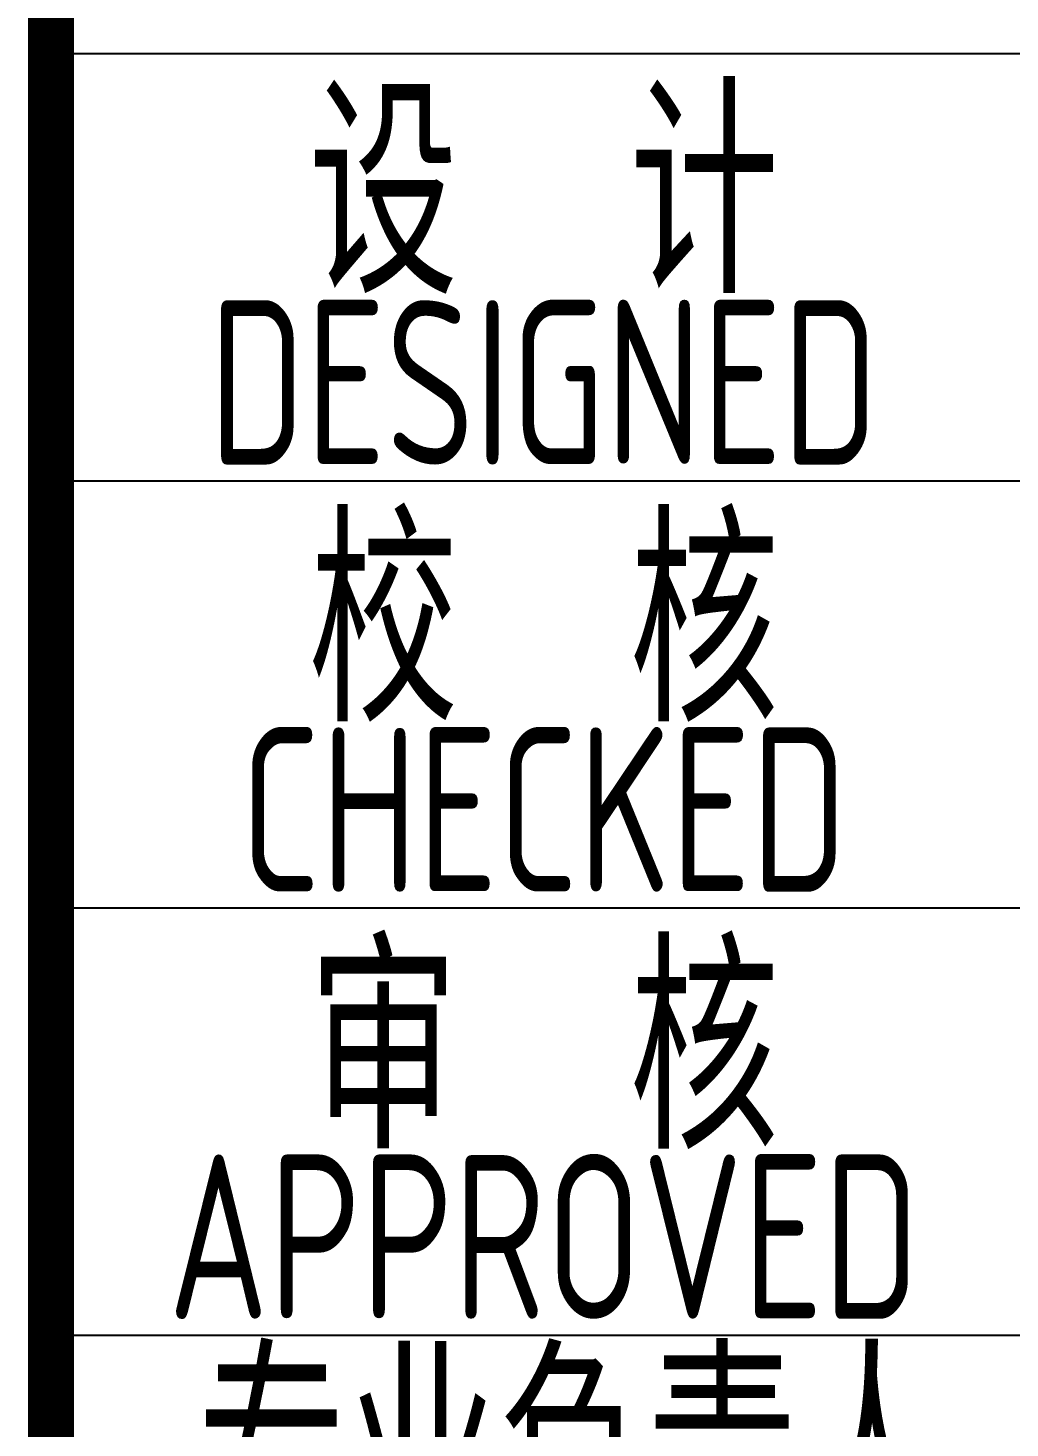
# Model space of a CAD drawing. Extents: x 5188914 to 7068445, y -542675 to 2032183.
# Drawn here: x 5234272 to 5235766, y -539516 to -537386 of the extents above; entities that cross this region are included whole.
import ezdxf
from ezdxf.enums import TextEntityAlignment as Align

# ---------------------------------------------------------------- set-up
doc = ezdxf.new("R2010")
doc.units = 0
doc.header["$LTSCALE"] = 1000
doc.header["$MEASUREMENT"] = 0
doc.layers.get('0').update_dxf_attribs({"linetype": 'CONTINUOUS'})
doc.styles.add('AHD', font='sceie.shx', dxfattribs={"width": 0.7, "bigfont": 'sceic.shx'})

msp = doc.modelspace()

# ---------------------------------------------------------------- linework, layer by layer
for p, q in [((5234307.2, -537425), (5245307.2, -537425)), ((5234307.2, -538075), (5239807.2, -538075)), ((5234307.2, -538725), (5239807.2, -538725)), ((5234307.2, -539375), (5239807.2, -539375))]:
    msp.add_line(p, q)
at = {"const_width": 70}
msp.add_lwpolyline([(5234307.2, -535675), (5234307.2, -541675)], dxfattribs=at)

# ---------------------------------------------------------------- texts
at = {"style": 'AHD', "width": 0.8}
for s, height, p in [('设  计', 300, (5235057.2, -537625)), ('设  计', 300, (5235057.2, -537625)), ('DESIGNED', 250, (5235057.2, -537925)), ('DESIGNED', 250, (5235057.2, -537925)), ('校  核', 300, (5235057.2, -538275)), ('校  核', 300, (5235057.2, -538275)), ('CHECKED', 250, (5235057.2, -538575)), ('CHECKED', 250, (5235057.2, -538575)), ('审  核', 300, (5235057.2, -538925)), ('审  核', 300, (5235057.2, -538925)), ('APPROVED', 250, (5235057.2, -539225)), ('APPROVED', 250, (5235057.2, -539225)), ('专业负责人', 300, (5235100.2, -539545))]:
    msp.add_text(s, height=height, dxfattribs=at).set_placement(p, align=Align.MIDDLE)

doc.saveas('drawing.dxf')
